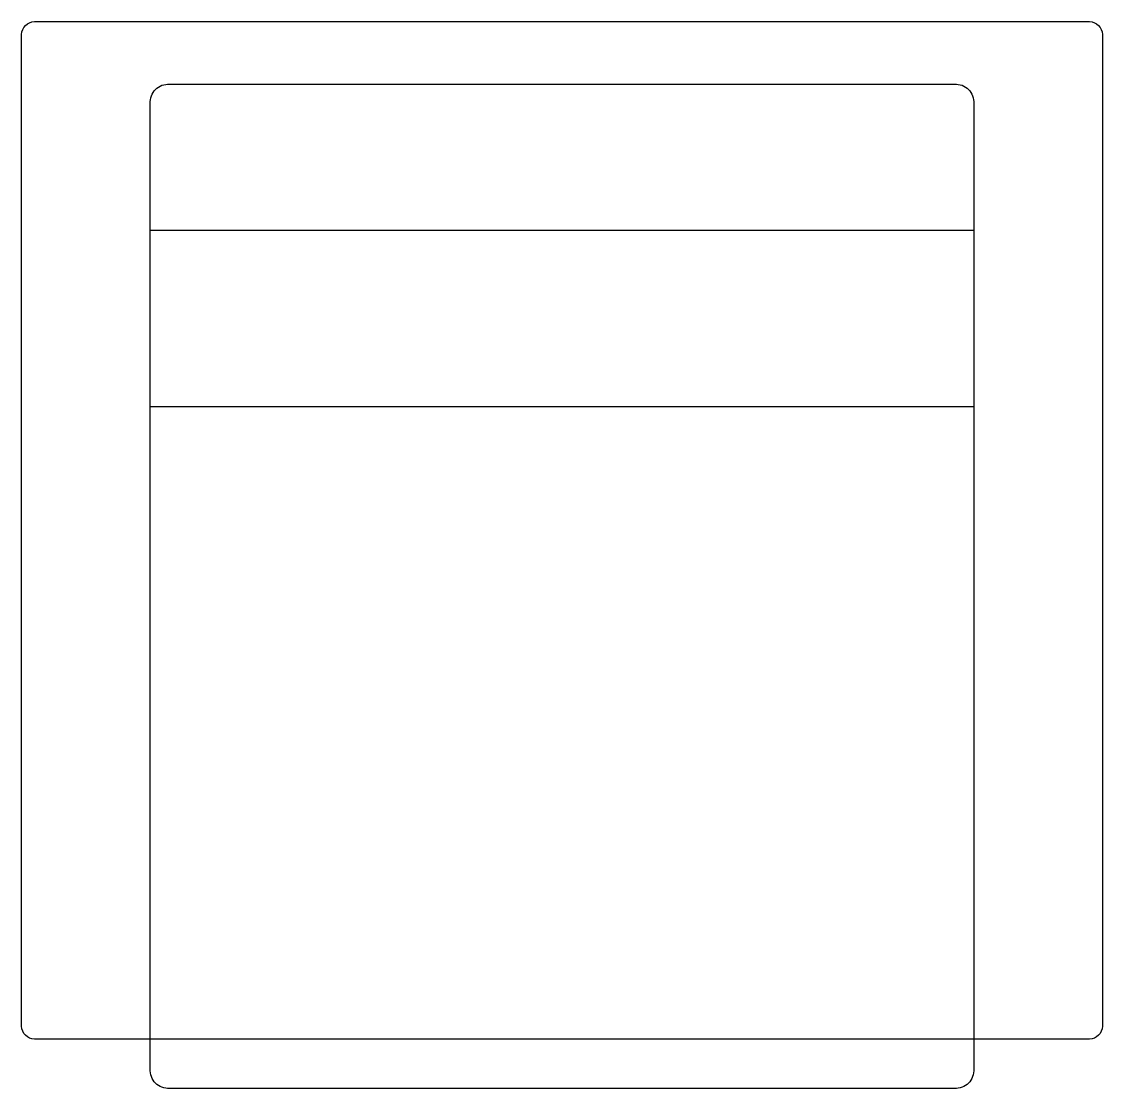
# Model space of a CAD drawing. Header units: millimetres. Extents: x -420 to 420, y -409 to 420.
import ezdxf

# ---------------------------------------------------------------- set-up
doc = ezdxf.new("R2010")
doc.units = ezdxf.units.MM
doc.header["$LTSCALE"] = 0.001

msp = doc.modelspace()

# ---------------------------------------------------------------- linework, layer by layer
for points in [[(-420, 409.8, -0.388603), (-410, 419.8), (410, 419.8, -0.388603), (420, 409.8), (420, -361.2, -0.388603), (410, -371.2), (-410, -371.2, -0.388603), (-420, -361.2), (-420, 409.8)], [(-320, 356.1, -0.460294), (-305, 371.1), (305, 371.1, -0.460294), (320, 356.1), (320, -394.4, -0.460294), (305, -409.4), (-305, -409.4, -0.460294), (-320, -394.4), (-320, 356.1)]]:
    msp.add_lwpolyline(points, format="xyb")
msp.add_lwpolyline([(-320, 257.7), (320, 257.7), (320, 120.3), (-320, 120.3), (-320, 257.7)])

doc.saveas('drawing.dxf')
